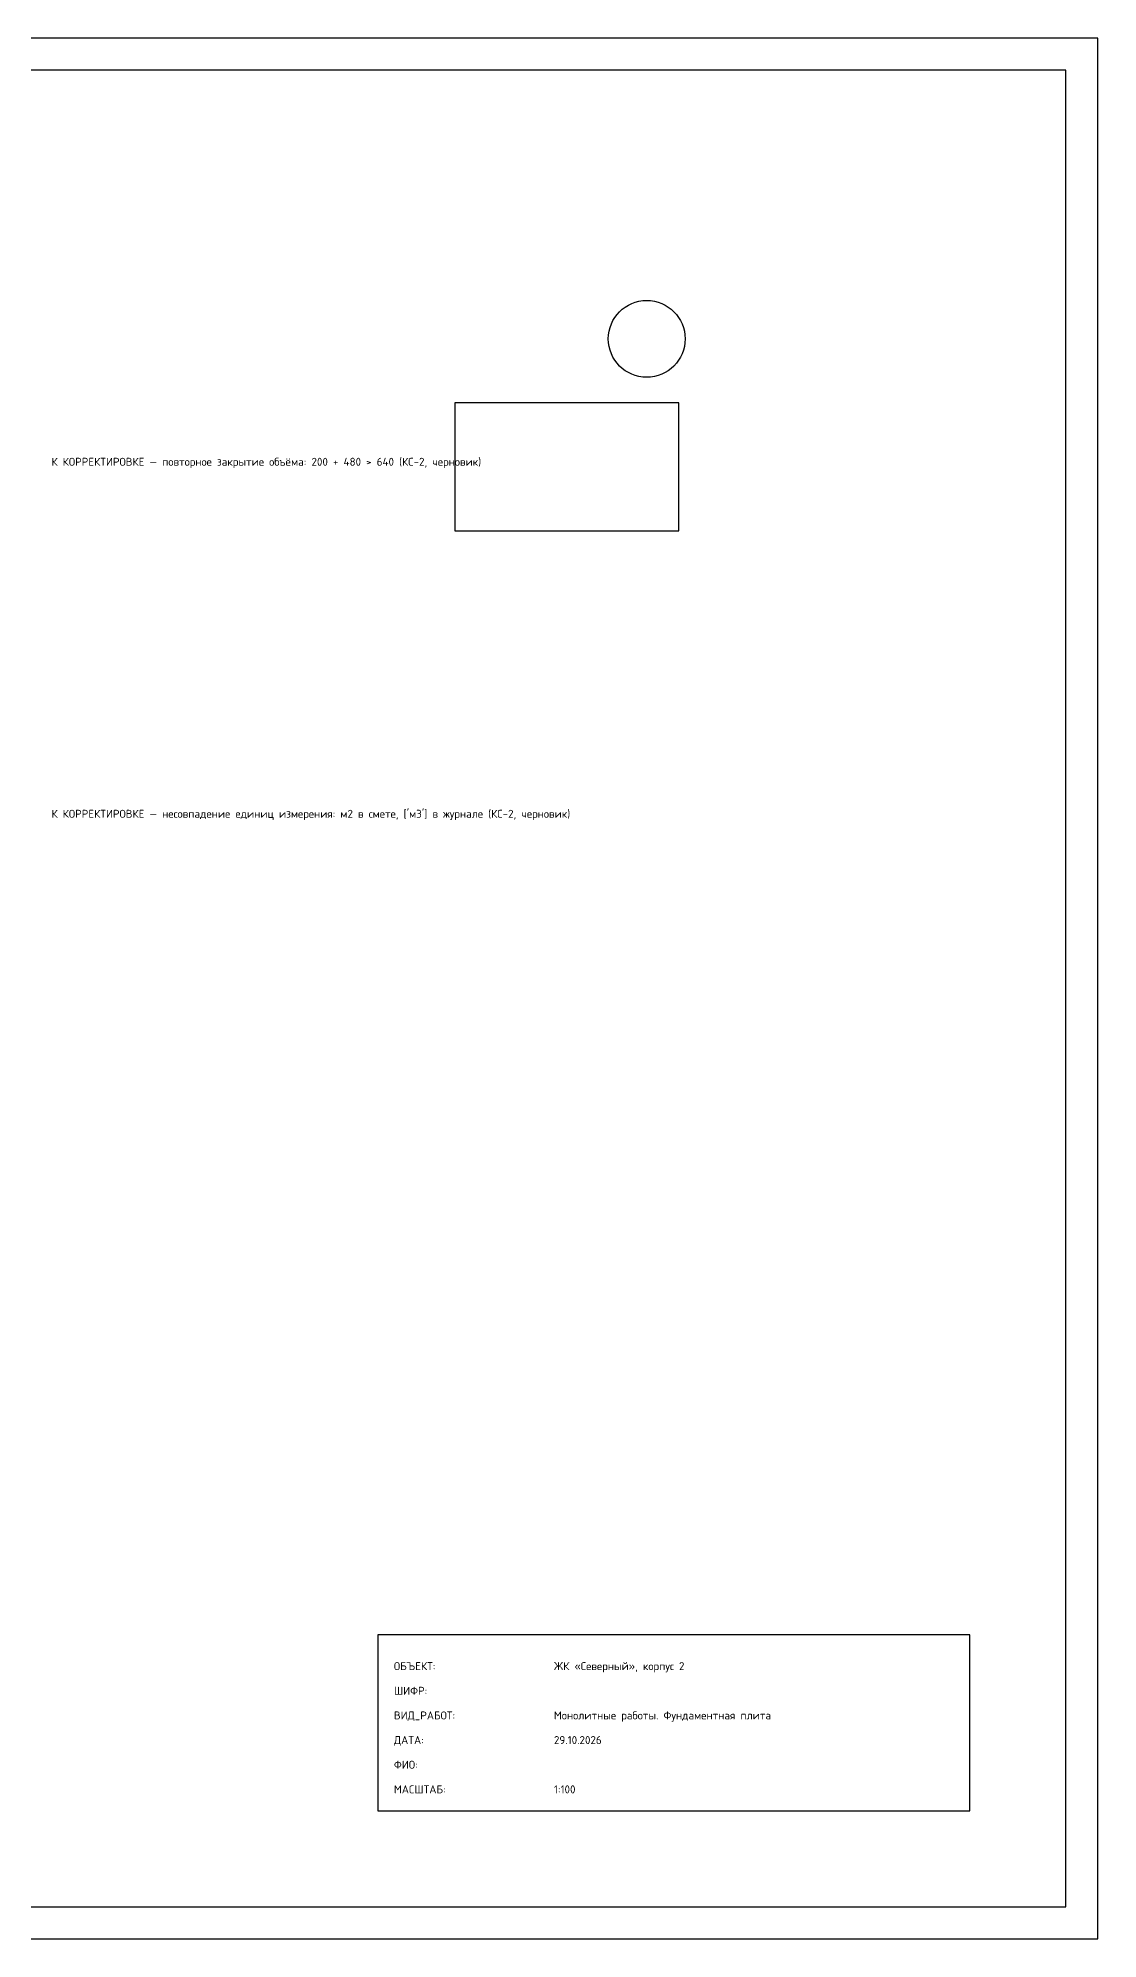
# Model space of a CAD drawing. Header units: millimetres. Extents: x 0 to 84100, y 0 to 59400.
# Drawn here: x 50980 to 84100, y 0 to 59400 of the extents above; entities that cross this region are included whole.
import ezdxf

# ---------------------------------------------------------------- set-up
doc = ezdxf.new("R2010")
doc.units = ezdxf.units.MM
for name, color, linetype in [('МУСОР', 9, 'CONTINUOUS'), ('ОС_РАМКА', 7, 'CONTINUOUS'), ('ОС_ШТАМП', 7, 'CONTINUOUS'), ('ПОМЕТКИ', 30, 'CONTINUOUS'), ('ТЕКСТ', 7, 'CONTINUOUS')]:
    doc.layers.add(name, color=color, linetype=linetype)
doc.styles.add('СПДС', font='isocpeur.ttf')

# ---------------------------------------------------------------- blocks, each defined once
blk = doc.blocks.new('РАМКА_A1')
for points in [[(0, 0), (84100, 0), (84100, 59400), (0, 59400)], [(2000, 1000), (83100, 1000), (83100, 58400), (2000, 58400)]]:
    blk.add_lwpolyline(points, close=True)
blk = doc.blocks.new('ШТАМП_КОРП_A')
blk.add_lwpolyline([(0, 0), (18500, 0), (18500, 5500), (0, 5500)], close=True)
at = {"style": 'СПДС'}
for s, p in [('ОБЪЕКТ:', (500, 4400)), ('ШИФР:', (500, 3630)), ('ВИД_РАБОТ:', (500, 2860)), ('ДАТА:', (500, 2090)), ('ФИО:', (500, 1320)), ('МАСШТАБ:', (500, 550))]:
    blk.add_text(s, height=250, dxfattribs=at).set_placement(p)
for tag, p in [('ОБЪЕКТ', (5500, 4400)), ('ШИФР', (5500, 3630)), ('ВИД_РАБОТ', (5500, 2860)), ('ДАТА', (5500, 2090)), ('ФИО', (5500, 1320)), ('МАСШТАБ', (5500, 550))]:
    blk.add_attdef(tag, p, '', height=250, dxfattribs=at)
blk = doc.blocks.new('УЗЕЛ_СТАРЫЙ')
blk.add_lwpolyline([(0, 0), (7000, 0), (7000, 4000), (0, 4000)], close=True)

msp = doc.modelspace()

# ---------------------------------------------------------------- linework, layer by layer
at = {"layer": 'МУСОР'}
msp.add_circle((70000, 50000), 1200, dxfattribs=at)

# ---------------------------------------------------------------- block references
at = {"layer": 'ОС_РАМКА'}
msp.add_blockref('РАМКА_A1', (0, 0), dxfattribs=at)
at = {"layer": 'ОС_ШТАМП'}
msp.add_blockref('ШТАМП_КОРП_A', (61600, 4000), dxfattribs=at).add_auto_attribs({'ОБЪЕКТ': 'ЖК «Северный», корпус 2', 'ВИД_РАБОТ': 'Монолитные работы. Фундаментная плита', 'ДАТА': '29.10.2026', 'МАСШТАБ': '1:100'})
at = {"layer": 'ТЕКСТ'}
msp.add_blockref('УЗЕЛ_СТАРЫЙ', (64000, 44000), dxfattribs=at)

# ---------------------------------------------------------------- texts
at = {"layer": 'ПОМЕТКИ', "style": 'СПДС'}
for s, p in [('К КОРРЕКТИРОВКЕ — повторное закрытие объёма: 200 + 480 > 640 (КС-2, черновик)', (51400, 46033.3)), ("К КОРРЕКТИРОВКЕ — несовпадение единиц измерения: м2 в смете, ['м3'] в журнале (КС-2, черновик)", (51400, 35033.3))]:
    msp.add_text(s, height=250, dxfattribs=at).set_placement(p)

doc.saveas('drawing.dxf')
